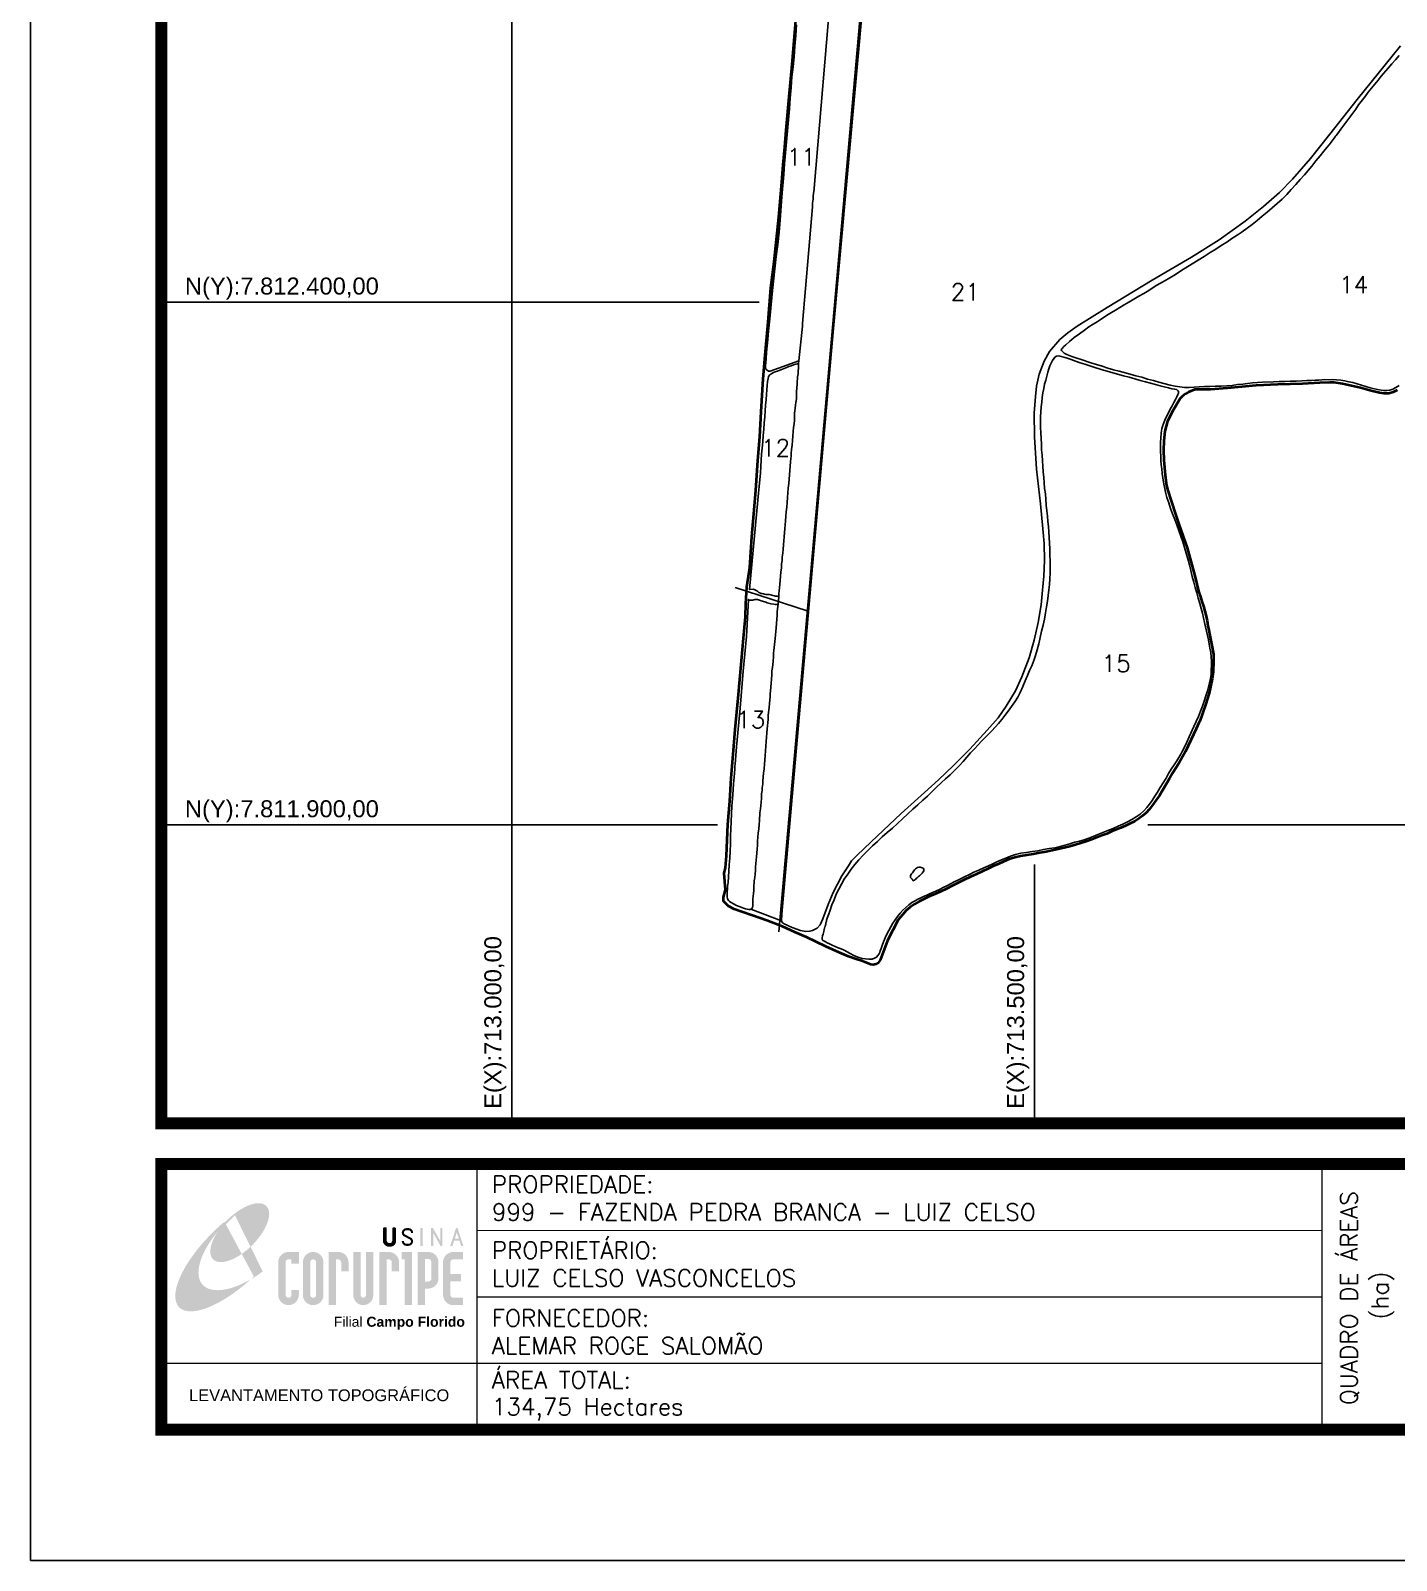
# Model space of a CAD drawing. Header units: millimetres. Extents: x 712540 to 715165, y 7811197 to 7814909.
# Drawn here: x 712540 to 713846, y 7811197 to 7812660 of the extents above; entities that cross this region are included whole.
import ezdxf
from ezdxf.enums import TextEntityAlignment as Align

# ---------------------------------------------------------------- set-up
doc = ezdxf.new("R2010")
doc.units = ezdxf.units.MM
doc.linetypes.add('LIN0', pattern=[0])
for name, color, linetype in [('0114000999', 1, 'Continuous'), ('0114000999011', 5, 'Continuous'), ('0114000999012', 5, 'Continuous'), ('0114000999013', 5, 'Continuous'), ('0114000999014', 5, 'Continuous'), ('0114000999015', 5, 'Continuous'), ('0114000999021', 5, 'Continuous'), ('MALHA', 8, 'Continuous'), ('MARGEM', 5, 'Continuous'), ('MATO', 3, 'Continuous'), ('REDE_DE_LUZ', 6, 'Continuous'), ('TEXTO', 7, 'Continuous')]:
    doc.layers.add(name, color=color, linetype=linetype)
doc.styles.add('ARIAL', font='arial.ttf')
doc.styles.add('Simplex', font='simplex.shx')
doc.styles.get("Standard").update_dxf_attribs({"font": 'arial.ttf'})

# ---------------------------------------------------------------- blocks, each defined once
blk = doc.blocks.new('A$C78F83FB3')
at = {"layer": 'MARGEM'}
h = blk.add_hatch(color=20, dxfattribs=at)
edge = h.paths.add_edge_path()
edge.add_ellipse((19.49, 23.77), major_axis=(-6.68, -6.67), ratio=0.469426, start_angle=292.7328, end_angle=601.2579)
edge.add_ellipse((22.83, 22.05), major_axis=(12.64, 11.29), ratio=0.457614, start_angle=79.9069, end_angle=107.9139)
edge = h.paths.add_edge_path()
edge.add_ellipse((18.28, 18.7), major_axis=(13.95, 13.59), ratio=0.386848, start_angle=63.9612, end_angle=264.5993)
edge.add_ellipse((22.83, 22.05), major_axis=(12.64, 11.29), ratio=0.457614, start_angle=107.9139, end_angle=245.1182, ccw=False)
edge.add_ellipse((19.49, 23.77), major_axis=(-6.68, -6.67), ratio=0.469426, start_angle=241.2579, end_angle=292.7328, ccw=False)
for color, points in [(20, [(15.46, 26.12), (14.17, 24.81), (14.06, 24.24), (14.39, 23.97), (14.67, 24.54), (19.47, 29.32), (18.48, 28.66), (17.31, 27.78)]), (7, [(58.42, 24.9), (57.9, 24.9), (57.9, 21.73, -0.414214), (57.15, 20.98), (56.84, 20.98, -0.414214), (56.09, 21.73), (56.09, 24.9), (55.57, 24.9), (55.57, 21.73, 0.414214), (56.84, 20.46), (57.15, 20.46, 0.414214), (58.42, 21.73)]), (7, [(61.7, 24.9), (61.23, 24.9, 0.396318), (60.04, 23.78), (60.04, 23.72, 0.151912), (60.39, 22.97), (60.46, 22.92), (62.18, 22), (62.85, 21.83, 0.12407), (62.51, 22.42), (60.75, 23.36, -0.13192), (60.56, 23.77, -0.385578), (61.23, 24.37), (61.7, 24.37, -0.414214), (62.37, 23.7), (62.89, 23.7, 0.414214)]), (7, [(62.37, 23.7), (62.89, 23.7, 0.414214), (61.7, 24.9), (61.23, 24.9, 0.396318), (60.04, 23.78), (60.04, 23.72, 0.151912), (60.39, 22.97), (60.46, 22.92), (62.18, 22), (62.18, 22, -0.131921), (62.37, 21.59, -0.385578), (61.7, 20.98), (61.23, 20.98, -0.414214), (60.56, 21.65), (60.04, 21.65, 0.414214), (61.23, 20.46), (61.7, 20.46, 0.402546), (62.89, 21.61, 0.165292), (62.51, 22.42), (60.75, 23.36, -0.13192), (60.56, 23.77, -0.385578), (61.23, 24.37), (61.7, 24.37, -0.414214)]), (7, [(30.97, 12.46), (29.13, 12.46), (29.13, 8.21, 1), (34.29, 8.21), (34.29, 9.41), (32.45, 9.41), (32.45, 8.21, -1), (30.97, 8.21)])]:
    blk.add_hatch(color=color, dxfattribs=at).paths.add_polyline_path(points)
h = blk.add_hatch(color=7, dxfattribs=at)
h.paths.add_polyline_path([(65.24, 24.9), (64.72, 24.9), (64.72, 20.46), (65.24, 20.46)])
h.paths.add_polyline_path([(67.38, 20.46), (67.9, 20.46), (67.9, 23.74), (69.74, 20.46), (70.23, 20.46), (70.23, 24.9), (69.71, 24.9), (69.71, 21.58), (67.85, 24.9), (67.38, 24.9)])
h.paths.add_polyline_path([(72.17, 20.46), (72.72, 20.46), (73.14, 21.73), (74.49, 21.73), (74.9, 20.46), (75.45, 20.46), (74, 24.9), (73.62, 24.9)])
h.paths.add_polyline_path([(73.81, 23.8), (74.32, 22.25), (73.31, 22.25)], flags=16)
h = blk.add_hatch(color=7, dxfattribs=at)
h.paths.add_polyline_path([(31.71, 18.93, 0.414214), (29.13, 16.35), (29.13, 12.46), (30.97, 12.46), (30.97, 16.35, -0.414214), (31.71, 17.09), (32.45, 17.09), (32.45, 16.02), (34.29, 16.02), (34.29, 18.93)])
h.paths.add_polyline_path([(44.15, 17.09, -0.414214), (44.89, 16.35), (44.89, 14.1), (46.72, 14.1), (46.72, 16.17, 0.433937), (44.15, 18.93), (41.77, 18.93), (41.77, 12.46), (43.61, 12.46), (43.61, 17.09)])
h.paths.add_polyline_path([(43.61, 12.46), (41.77, 12.46), (41.77, 5.62), (43.61, 5.62)])
h.paths.add_polyline_path([(47.92, 12.46), (49.75, 12.46), (49.75, 18.93), (47.92, 18.93)])
h.paths.add_polyline_path([(52.91, 18.93), (51.08, 18.93), (51.08, 12.46), (52.91, 12.46)])
h.paths.add_polyline_path([(51.08, 8.12, -1), (49.75, 8.12), (49.75, 12.46), (47.92, 12.46), (47.92, 8.12, 1), (52.91, 8.12), (52.91, 12.46), (51.08, 12.46)])
h.paths.add_polyline_path([(54.41, 12.46), (56.25, 12.46), (56.25, 17.09), (56.79, 17.09, -0.414214), (57.53, 16.35), (57.53, 14.1), (59.36, 14.1), (59.36, 16.17, 0.433937), (56.79, 18.93), (54.41, 18.93)])
h.paths.add_polyline_path([(56.25, 12.46), (54.41, 12.46), (54.41, 5.62), (56.25, 5.62)])
h.paths.add_polyline_path([(60.73, 12.46), (62.58, 12.46), (62.58, 18.93), (60.02, 18.93), (60.02, 17.08), (60.73, 17.08)])
h.paths.add_polyline_path([(62.58, 12.46), (60.73, 12.46), (60.73, 5.62), (62.58, 5.62)])
h.paths.add_polyline_path([(64.06, 12.46), (65.82, 12.46), (65.82, 17.17), (66.66, 17.17, -0.450417), (67.48, 16.25), (67.48, 12.46), (69.24, 12.46, 0.002307), (69.24, 12.48, 0.005282), (69.23, 12.54, -0.000938), (69.23, 12.53), (69.23, 16.17, 0.433937), (66.66, 18.93), (64.06, 18.93)])
h.paths.add_polyline_path([(64.06, 5.62), (65.82, 5.62), (65.82, 9.77), (66.66, 9.77, 0.426056), (69.24, 12.46), (67.48, 12.46), (67.48, 12.45, -0.450417), (66.66, 11.53), (65.82, 11.53), (65.82, 12.46), (64.06, 12.46)])
h.paths.add_polyline_path([(70.37, 12.46), (74.87, 12.46), (74.87, 13.44), (72.21, 13.44), (72.21, 16.35, -0.414214), (72.95, 17.09), (75.38, 17.09), (75.38, 18.93), (72.95, 18.93, 0.414214), (70.37, 16.35)])
h.paths.add_polyline_path([(72.21, 11.62), (74.87, 11.62), (74.87, 12.46), (70.37, 12.46), (70.37, 8.21, 0.414214), (72.95, 5.62), (75.38, 5.62), (75.38, 7.47), (72.95, 7.47, -0.414214), (72.21, 8.21)])
h = blk.add_hatch(color=7, dxfattribs=at)
h.paths.add_polyline_path([(35.29, 16.35), (35.29, 8.21, 1), (40.46, 8.21, 0.016978), (40.45, 8.38), (40.45, 16.17, 0.433937), (37.88, 18.93), (37.87, 18.93, 0.41391)])
h.paths.add_polyline_path([(38.62, 16.35), (38.62, 8.21, -1), (37.13, 8.21), (37.13, 16.35, -1)], flags=16)
at = {"layer": 'MARGEM', "color": 7}
blk.add_lwpolyline([(58.42, 24.9), (57.9, 24.9), (57.9, 21.73, -0.414214), (57.15, 20.98), (56.84, 20.98, -0.414214), (56.09, 21.73), (56.09, 24.9), (55.57, 24.9), (55.57, 21.73, 0.414214), (56.84, 20.46), (57.15, 20.46, 0.414214), (58.42, 21.73), (58.42, 24.9)], format="xyb", close=True, dxfattribs=at)
at = {"layer": 'MARGEM', "color": 252, "insert": (43.05, 2.72), "char_height": 2.5, "attachment_point": 1, "style": 'ARIAL'}
blk.add_mtext_dynamic_manual_height_columns('Filial {\\fArial|b1|i0|c0|p34;Campo Florido}', width=33.0271, gutter_width=2.46, heights=[2.95], dxfattribs=at)

msp = doc.modelspace()

# ---------------------------------------------------------------- linework, layer by layer
at = {"layer": '0114000999', "linetype": 'Continuous', "lineweight": 40}
msp.add_lwpolyline([(713847, 7812315.8), (713843.1, 7812314), (713838.9, 7812312.8), (713834.4, 7812312.6), (713829.9, 7812313.2), (713820.8, 7812315.5), (713811.9, 7812318.2), (713794.6, 7812322.1), (713786.6, 7812323.3), (713782.5, 7812323.2), (713772.9, 7812322.9), (713756.2, 7812322), (713732.6, 7812321.2), (713712, 7812320.5), (713684.5, 7812317.7), (713668.3, 7812316.6), (713653.3, 7812316.5), (713647.2, 7812314), (713644.4, 7812312.3), (713641.6, 7812310.3), (713639.3, 7812307.8), (713632.2, 7812296.1), (713627.3, 7812286.4), (713624.6, 7812276.8), (713623.6, 7812267.3), (713623.3, 7812258.4), (713623.7, 7812249), (713625, 7812234.5), (713626.2, 7812224.7), (713627.4, 7812219.9), (713630.6, 7812210.1), (713635.1, 7812196.3), (713637.9, 7812187.6), (713646, 7812165.2), (713652.5, 7812141.7), (713654.8, 7812132), (713656, 7812127.4), (713657.3, 7812122.8), (713658.7, 7812118.3), (713660.1, 7812113.8), (713661.6, 7812109.2), (713662.9, 7812104.6), (713664.1, 7812099.8), (713665, 7812095.2), (713665.8, 7812090.6), (713666.6, 7812086.2), (713667.6, 7812081.1), (713668.6, 7812076.4), (713669.5, 7812071.8), (713671.1, 7812063.5), (713671.3, 7812056.9), (713670.8, 7812046.6), (713669.9, 7812039.7), (713666.9, 7812026), (713663.5, 7812015), (713658.2, 7811999.3), (713657.1, 7811997.7), (713654.7, 7811992.1), (713652, 7811986.6), (713649.6, 7811981.2), (713647, 7811975.7), (713644.4, 7811970.3), (713641.6, 7811965.2), (713638.6, 7811960), (713635.4, 7811954.9), (713632.1, 7811949.7), (713629, 7811944.4), (713625.9, 7811939.1), (713622.8, 7811933.7), (713619.5, 7811928.3), (713616.1, 7811923.3), (713612.8, 7811918.8), (713609.7, 7811914.8), (713606.7, 7811911.5), (713603.3, 7811908.6), (713599.6, 7811905.9), (713595.7, 7811903.4), (713591.5, 7811901.3), (713587.1, 7811899.2), (713582.5, 7811897.3), (713577.9, 7811895.4), (713573.5, 7811893.6), (713569.1, 7811891.6), (713564.5, 7811889.9), (713559.7, 7811888), (713554.7, 7811886), (713549.5, 7811884.1), (713544.4, 7811882.5), (713539.2, 7811880.9), (713533.9, 7811879.4), (713528.4, 7811878), (713522.7, 7811876.8), (713517, 7811875.6), (713511.1, 7811874.4), (713505.1, 7811873.2), (713498.8, 7811872.1), (713492.5, 7811871.1), (713486.7, 7811870.1), (713481.2, 7811869), (713475.9, 7811867.4), (713470.8, 7811865.2), (713465.8, 7811862.9), (713460.6, 7811860.5), (713455.3, 7811858), (713450, 7811855.4), (713444.4, 7811852.9), (713438.7, 7811850.3), (713432.8, 7811847.5), (713427, 7811844.8), (713421.3, 7811841.9), (713415.9, 7811839), (713410.5, 7811836.5), (713405.2, 7811834.1), (713399.8, 7811831.8), (713394.7, 7811829.3), (713389.7, 7811826.9), (713385.2, 7811824.2), (713381.2, 7811821.4), (713377.4, 7811818.1), (713373.6, 7811814), (713369.5, 7811809.2), (713359.3, 7811789.6), (713352.3, 7811770.6), (713350.5, 7811768.1), (713348.3, 7811766.9), (713345.8, 7811766.3), (713343.4, 7811766.5), (713334.6, 7811769.9), (713330.3, 7811771.2), (713322, 7811774.2), (713313.1, 7811778.1), (713300.5, 7811783.9), (713281.8, 7811792.7), (713270.6, 7811797.4), (713259.1, 7811802.9), (713243.9, 7811808.7), (713230.3, 7811813.3), (713219.2, 7811817.1), (713212.7, 7811819.5), (713207.3, 7811822.3), (713202.6, 7811827.1), (713202.6, 7811830.9), (713204.6, 7811838), (713203.3, 7811853.9), (713204.3, 7811858.9), (713205.3, 7811870.5), (713206.7, 7811900.3), (713208.5, 7811922.7), (713209.8, 7811944.9), (713210.5, 7811952.4), (713211.7, 7811967.5), (713213.1, 7811983.5), (713213.7, 7811991.3), (713216.4, 7812021.4), (713219.7, 7812057.1), (713221.6, 7812078.6), (713223.6, 7812099.2), (713224, 7812111.5), (713225, 7812127.7), (713227.6, 7812146.3), (713229.6, 7812175.5), (713231.6, 7812197.7), (713233.4, 7812219.8), (713235.5, 7812248.7), (713237.2, 7812271.2), (713238.7, 7812295.1), (713240.5, 7812326.6), (713242.4, 7812349.5), (713245.1, 7812380.8), (713247.9, 7812413.7), (713251.1, 7812438.8), (713255.6, 7812481.5), (713258.3, 7812514.9), (713259.7, 7812531.4), (713261.3, 7812548.3), (713262.5, 7812564.6), (713265.4, 7812596.4), (713268.2, 7812627.4), (713270, 7812650.5), (713271.9, 7812673.4)], dxfattribs=at)
at = {"layer": '0114000999011'}
msp.add_lwpolyline([(713306.1, 7812709), (713289.1, 7812509), (713289.1, 7812507.8), (713288.7, 7812504.4), (713288.3, 7812501.5), (713288.2, 7812498.6), (713287.8, 7812494.8), (713287.7, 7812493.3), (713287.7, 7812491.1), (713278.1, 7812379.8), (713278, 7812377), (713274.6, 7812343.9), (713247.3, 7812334.1), (713245.5, 7812334.2), (713244.2, 7812334.9), (713243.4, 7812335.8), (713242.7, 7812337), (713242.7, 7812338.5), (713242.8, 7812339.9), (713242.9, 7812342), (713243.2, 7812345.8), (713243.8, 7812352.3), (713244.6, 7812361.2), (713245.6, 7812372.2), (713246.7, 7812384.1), (713249, 7812408.1), (713250.3, 7812420.2), (713251.6, 7812432.1), (713253, 7812443.7), (713254.5, 7812455.2), (713255.8, 7812466.9), (713256.7, 7812478.5), (713258.4, 7812500.8), (713259.2, 7812511.6), (713260.1, 7812522.1), (713260.9, 7812532.5), (713261.8, 7812543), (713262.8, 7812553.4), (713263.8, 7812564), (713264.7, 7812574.5), (713265.6, 7812585), (713266.4, 7812595.2), (713267.2, 7812605.5), (713268, 7812615.5), (713269.1, 7812625.1), (713270, 7812634.9), (713270.8, 7812645), (713271.6, 7812655.1), (713272.5, 7812665.4)], dxfattribs=at)
at = {"layer": '0114000999012'}
msp.add_lwpolyline([(713235.5, 7812210.6), (713227.3, 7812125.1), (713231, 7812125.7), (713232, 7812125.2), (713233.2, 7812124.7), (713234.4, 7812124.1), (713235.4, 7812123.2), (713236.4, 7812122.5), (713237.4, 7812121.9), (713238.3, 7812121.5), (713239.4, 7812121.3), (713240.7, 7812121.1), (713241.7, 7812120.8), (713242.9, 7812120.6), (713244.3, 7812120.5), (713245.3, 7812120.4), (713246.5, 7812120.3), (713247.7, 7812120.2), (713248.9, 7812119.8), (713250, 7812119.4), (713251.2, 7812119.1), (713252.2, 7812118.8), (713253.2, 7812118.7), (713253.7, 7812118.7), (713255.3, 7812118.2), (713255.4, 7812119.1), (713255.6, 7812121.5), (713255.9, 7812123.9), (713256.2, 7812126.9), (713256.4, 7812130.2), (713256.8, 7812133.9), (713257.2, 7812137.9), (713257.5, 7812141.9), (713257.9, 7812146), (713258.1, 7812149.8), (713258.5, 7812153), (713258.8, 7812156.3), (713259.2, 7812159.9), (713259.5, 7812163.9), (713259.9, 7812167.9), (713260.1, 7812171.9), (713260.4, 7812175.6), (713260.8, 7812179.6), (713261.2, 7812183.4), (713261.6, 7812187.1), (713261.8, 7812191), (713262.2, 7812195), (713262.5, 7812199.4), (713263, 7812203.9), (713263.4, 7812208.6), (713263.7, 7812213.3), (713264.2, 7812217.8), (713264.5, 7812222.3), (713265, 7812226.7), (713265.4, 7812230.9), (713265.8, 7812235), (713266, 7812239.1), (713266.4, 7812243.2), (713266.6, 7812247.3), (713267, 7812250.5), (713267.2, 7812252.6), (713267.4, 7812255.4), (713267.7, 7812259), (713268.2, 7812263.2), (713268.6, 7812267.6), (713268.9, 7812272), (713269.2, 7812276.3), (713269.6, 7812280.2), (713270, 7812283.7), (713270.3, 7812287.3), (713270.3, 7812290.8), (713270.5, 7812293.8), (713270.7, 7812296.2), (713271.1, 7812298.7), (713271.4, 7812301.4), (713271.8, 7812304.2), (713272.2, 7812307.5), (713272.4, 7812310.8), (713272.5, 7812314.5), (713272.8, 7812318.2), (713272.9, 7812321.5), (713273.1, 7812324.4), (713273.2, 7812326.4), (713273.4, 7812328.7), (713273.8, 7812331.6), (713274.1, 7812334.3), (713274.2, 7812336.7), (713274.2, 7812338.4), (713274.2, 7812339.7), (713274.3, 7812340.9), (713274.4, 7812341.5), (713274, 7812341.4), (713273.2, 7812341.2), (713271.6, 7812340.7), (713269.6, 7812340.1), (713267.4, 7812339.3), (713265, 7812338.4), (713262, 7812337.2), (713259, 7812336), (713256.4, 7812335), (713254.1, 7812334), (713252.1, 7812333.4), (713250.4, 7812332.7), (713248.6, 7812331.7), (713247, 7812330.5), (713246.9, 7812330.5), (713245.7, 7812329), (713245.1, 7812326.9), (713244.6, 7812324.1), (713244.3, 7812320.5), (713244, 7812316.1), (713243.6, 7812311.6), (713243.2, 7812306.9), (713242.8, 7812301.7), (713242.4, 7812296.2), (713242, 7812290.5), (713241.5, 7812284.7), (713241.1, 7812278.7), (713240.6, 7812272.6), (713240.1, 7812266.5), (713239.5, 7812260.5), (713238.9, 7812254.7), (713238.6, 7812248.8), (713238.2, 7812242.8), (713237.8, 7812236.6), (713237.4, 7812230.3), (713236.7, 7812223.8), (713236, 7812217.4)], close=True, dxfattribs=at)
at = {"layer": '0114000999013'}
msp.add_lwpolyline([(713223.7, 7811819.9), (713226.8, 7811819.3), (713228, 7811819.3), (713228.8, 7811819.5), (713229.7, 7811820.2), (713230.4, 7811821.2), (713230.6, 7811822.6), (713230.6, 7811824.3), (713230.6, 7811826.7), (713230.7, 7811829.4), (713231.1, 7811834.6), (713231.4, 7811837.4), (713231.6, 7811840.3), (713232, 7811846.5), (713232.4, 7811849.7), (713232.8, 7811853), (713233, 7811856.4), (713233.2, 7811859.9), (713233.4, 7811863.2), (713233.7, 7811866.3), (713234, 7811869.6), (713234.7, 7811876.8), (713235, 7811880.6), (713235.2, 7811884.5), (713235.5, 7811888.2), (713235.7, 7811892.2), (713236.2, 7811896.3), (713236.7, 7811900.4), (713236.9, 7811904.2), (713237.3, 7811911.6), (713237.8, 7811915.3), (713238.2, 7811918.6), (713238.4, 7811921.8), (713238.8, 7811925.5), (713239, 7811929.7), (713239.4, 7811933.1), (713239.5, 7811935.4), (713240, 7811939.3), (713240.3, 7811942.3), (713240.9, 7811949.5), (713241.3, 7811953.8), (713241.7, 7811958.1), (713242, 7811962.4), (713242.4, 7811966.6), (713242.8, 7811971), (713243.1, 7811975.4), (713243.3, 7811979.7), (713243.8, 7811983.9), (713244.1, 7811987.8), (713244.4, 7811992.1), (713245.3, 7812000.8), (713245.3, 7812005.1), (713246.2, 7812012.5), (713246.5, 7812016.1), (713246.8, 7812019.7), (713247.1, 7812022.7), (713247.2, 7812025.4), (713247.4, 7812028.4), (713248.1, 7812035.5), (713248.4, 7812039.4), (713248.6, 7812043.5), (713248.8, 7812047.3), (713249.5, 7812050.6), (713249.8, 7812053.6), (713250, 7812056.3), (713250.3, 7812061.5), (713250.5, 7812064.3), (713250.8, 7812067), (713251.4, 7812072.6), (713251.6, 7812075.4), (713251.9, 7812078.5), (713252.3, 7812081.9), (713252.7, 7812085.2), (713252.8, 7812088.7), (713253.1, 7812092.7), (713253.5, 7812096.7), (713253.9, 7812100.4), (713253.9, 7812103.9), (713254.2, 7812106.8), (713254.4, 7812109.1), (713254.8, 7812111.2), (713253.3, 7812110.9), (713252, 7812110.9), (713250.7, 7812111.1), (713248, 7812111.4), (713245.6, 7812112.1), (713244.2, 7812112.5), (713243, 7812113.1), (713242, 7812113.5), (713240.9, 7812113.9), (713239.7, 7812114.1), (713238.4, 7812114.5), (713237.1, 7812115), (713234.9, 7812115.7), (713233.8, 7812115.7), (713232.7, 7812115.7), (713231.7, 7812115.4), (713230.5, 7812115.1), (713229.3, 7812115), (713228.1, 7812114.9), (713227.4, 7812114.9), (713226.6, 7812115.2), (713226.4, 7812115.7), (713224.5, 7812080.2), (713221.4, 7812047), (713218.4, 7812011.8), (713215, 7811974.8), (713213.6, 7811958.3), (713213.5, 7811956.1), (713213.3, 7811953.4), (713212.6, 7811945.7), (713212, 7811939.2), (713211.3, 7811928.7), (713211, 7811925.2), (713210.5, 7811918), (713210.1, 7811910.6), (713209.8, 7811903.1), (713209.4, 7811896.2), (713209.2, 7811889.2), (713209.1, 7811882), (713208.8, 7811874.9), (713208.5, 7811868.2), (713208, 7811861.8), (713207.5, 7811855.8), (713206.9, 7811845.1), (713206.5, 7811841.3), (713205.9, 7811833.9), (713206, 7811831.2), (713206.4, 7811829.2), (713207.2, 7811827.7), (713208.4, 7811826.7), (713209.8, 7811825.7), (713212, 7811824.5), (713215.1, 7811823.1), (713218.6, 7811821.6), (713221.7, 7811820.4)], close=True, dxfattribs=at)
at = {"layer": '0114000999014'}
msp.add_lwpolyline([(713848.7, 7812320.3), (713845.7, 7812318.3), (713842.7, 7812316.7), (713839.8, 7812315.9), (713836.9, 7812315.5), (713833.7, 7812315.7), (713829.8, 7812316.1), (713825.3, 7812317.1), (713821, 7812318.2), (713816.8, 7812319.4), (713812.6, 7812320.8), (713808.5, 7812322), (713804.5, 7812323.1), (713800.7, 7812324), (713796.9, 7812324.8), (713792.9, 7812325.6), (713788.7, 7812325.9), (713784.7, 7812326), (713781, 7812325.9), (713777.8, 7812326), (713774.9, 7812325.8), (713771.9, 7812325.6), (713768.6, 7812325.4), (713764.9, 7812325.3), (713760.6, 7812325), (713755.6, 7812324.8), (713750.2, 7812324.6), (713744.8, 7812324.5), (713739.4, 7812324.3), (713733.9, 7812324.2), (713728.5, 7812324), (713718.1, 7812323.6), (713713.3, 7812323.2), (713708.5, 7812322.9), (713703.7, 7812322.3), (713699.1, 7812321.7), (713694.3, 7812321.2), (713689.2, 7812320.5), (713684, 7812320.2), (713678.6, 7812319.8), (713673.1, 7812319.6), (713667.7, 7812319.4), (713662.5, 7812319.3), (713657.4, 7812319.1), (713647.9, 7812318.6), (713643.4, 7812318.6), (713639, 7812319.1), (713634.4, 7812319.8), (713629.6, 7812320.8), (713619, 7812323.6), (713613.7, 7812325), (713608.2, 7812326.5), (713602.6, 7812328.2), (713597, 7812329.7), (713591.6, 7812331.2), (713581, 7812334), (713575.6, 7812335.5), (713570.2, 7812337), (713564.6, 7812338.7), (713559.3, 7812340.4), (713554, 7812342.1), (713544.6, 7812345.2), (713540.4, 7812346.5), (713536.5, 7812347.9), (713533, 7812349.2), (713530.4, 7812350.3), (713528.5, 7812351.3), (713527, 7812352.5), (713525.9, 7812353.8), (713525.5, 7812354.5), (713526.2, 7812355.4), (713526.9, 7812356.2), (713527.8, 7812357.2), (713529.9, 7812359.3), (713533.6, 7812362.6), (713538, 7812366.2), (713542.9, 7812369.9), (713547.7, 7812373.4), (713552.1, 7812376.4), (713556.1, 7812378.9), (713559.9, 7812381.3), (713562.7, 7812383.3), (713564.9, 7812384.8), (713570.5, 7812388.3), (713573.7, 7812390.2), (713577.4, 7812392.3), (713581.5, 7812394.9), (713585.7, 7812397.4), (713590.3, 7812400), (713594.9, 7812402.9), (713599.7, 7812405.7), (713604.6, 7812408.5), (713609.3, 7812411.3), (713613.4, 7812414), (713616.9, 7812416.2), (713619.9, 7812418), (713623.9, 7812420.2), (713629.3, 7812423.5), (713634.8, 7812426.6), (713640.1, 7812429.9), (713650.9, 7812436.7), (713662.2, 7812443.9), (713667.9, 7812447.5), (713673.3, 7812450.9), (713678.6, 7812454.2), (713683.8, 7812457.6), (713688.8, 7812461), (713693.8, 7812464.2), (713698.7, 7812467.5), (713703.5, 7812470.9), (713708.2, 7812474.5), (713713, 7812478.3), (713717.8, 7812482.4), (713722.5, 7812486.2), (713727.3, 7812490.2), (713732.2, 7812494.3), (713736.9, 7812498.6), (713741.3, 7812503.2), (713745.6, 7812507.9), (713750, 7812512.6), (713754.2, 7812517.3), (713758.2, 7812521.9), (713761.8, 7812526.1), (713765.1, 7812530.3), (713769, 7812535.1), (713773.1, 7812540.1), (713776.7, 7812544.4), (713779.5, 7812547.9), (713781.7, 7812550.7), (713787.4, 7812558.1), (713788, 7812558.9), (713788.5, 7812559.5), (713790.7, 7812562.5), (713793, 7812565.5), (713801.5, 7812576.9), (713804.3, 7812580.9), (713807.2, 7812584.8), (713810, 7812588.8), (713816.1, 7812596.8), (713819.1, 7812600.8), (713822.4, 7812604.7), (713828.6, 7812612.4), (713831.7, 7812616.2), (713838.2, 7812624), (713841.6, 7812628), (713845.2, 7812632), (713848.7, 7812636)], dxfattribs=at)
at = {"layer": '0114000999015'}
msp.add_lwpolyline([(713648, 7811984.2), (713652.4, 7811994.2), (713654.6, 7811999.1), (713656.7, 7812003.9), (713658.7, 7812008.7), (713660.7, 7812013.6), (713662.3, 7812018.5), (713663.9, 7812023.5), (713665.3, 7812028.2), (713666.5, 7812032.2), (713667.4, 7812036), (713668.2, 7812040), (713668.8, 7812044.3), (713669.1, 7812048.5), (713669.3, 7812052.7), (713669.3, 7812056.8), (713668.9, 7812060.9), (713668.5, 7812065), (713667.8, 7812069), (713667, 7812073), (713666.3, 7812077.2), (713665.4, 7812081.3), (713664.5, 7812085.5), (713663.6, 7812089.6), (713662.6, 7812093.8), (713661.6, 7812098.1), (713660.6, 7812102.6), (713659.4, 7812107.1), (713658.1, 7812111.8), (713656.6, 7812116.8), (713655.1, 7812121.9), (713653.7, 7812127.1), (713652.3, 7812132.4), (713650.9, 7812137.8), (713649.5, 7812143.3), (713648.1, 7812148.9), (713646.7, 7812154.6), (713645.2, 7812160.1), (713643.5, 7812165.4), (713641.7, 7812170.9), (713639.8, 7812176.3), (713637.9, 7812181.7), (713636.1, 7812187), (713634.1, 7812192.3), (713632.1, 7812197.5), (713630.2, 7812202.7), (713628.4, 7812208), (713626.7, 7812213.2), (713625.2, 7812218.3), (713624.2, 7812223.2), (713623.3, 7812227.9), (713622.6, 7812232.2), (713622.1, 7812236.3), (713621.7, 7812240.5), (713621.2, 7812244.6), (713620.9, 7812248.6), (713620.7, 7812252.8), (713620.4, 7812257.2), (713620.4, 7812261.5), (713620.6, 7812265.9), (713620.8, 7812270.4), (713621.2, 7812274.8), (713621.9, 7812279.1), (713623, 7812283.2), (713624.5, 7812287.1), (713626.2, 7812290.8), (713628, 7812294.3), (713629.8, 7812297.7), (713631.5, 7812300.9), (713633.2, 7812304.1), (713634.7, 7812306.9), (713636, 7812309.5), (713637.2, 7812311.7), (713637.7, 7812313), (713637.8, 7812313.9), (713637.6, 7812314.8), (713636.8, 7812315.7), (713635.9, 7812316.4), (713634, 7812316.9), (713631.4, 7812317.3), (713628, 7812318), (713623.9, 7812319.1), (713620.1, 7812320.2), (713615.7, 7812321.3), (713611, 7812322.6), (713606, 7812323.9), (713600.9, 7812325.3), (713595.8, 7812326.8), (713590.5, 7812328.2), (713585, 7812329.7), (713579.5, 7812331.2), (713573.9, 7812332.8), (713568.3, 7812334.4), (713562.9, 7812336), (713557.8, 7812337.6), (713552.9, 7812339.1), (713548.2, 7812340.7), (713543.7, 7812342.2), (713539.2, 7812343.7), (713534.9, 7812345.1), (713531.1, 7812346.4), (713528, 7812347.4), (713525.5, 7812348.2), (713523.1, 7812348.8), (713521.1, 7812348.5), (713519.5, 7812347.6), (713518.7, 7812346.6), (713517.2, 7812344.3), (713515.8, 7812341.7), (713514.7, 7812339.1), (713513.8, 7812336.2), (713512.8, 7812333), (713511.8, 7812329.3), (713510.8, 7812325.5), (713509.7, 7812321.5), (713508.8, 7812317.5), (713508, 7812313.3), (713507.4, 7812308.8), (713506.9, 7812304.3), (713506.3, 7812299.9), (713506, 7812295.3), (713505.7, 7812290.4), (713505.6, 7812285.3), (713505.7, 7812280.1), (713506.1, 7812275), (713506.5, 7812269.7), (713506.6, 7812264.4), (713506.8, 7812258.9), (713507.3, 7812253.6), (713507.7, 7812248.4), (713508.1, 7812243.1), (713508.4, 7812237.8), (713508.8, 7812232.5), (713509.2, 7812227.2), (713509.7, 7812221.9), (713510.4, 7812216.6), (713510.9, 7812211.2), (713511.3, 7812205.8), (713511.8, 7812200.4), (713512.4, 7812195.3), (713512.8, 7812190.4), (713513.3, 7812185.4), (713513.7, 7812180.3), (713514.1, 7812175), (713514.4, 7812169.7), (713514.7, 7812164.1), (713514.8, 7812158.3), (713514.9, 7812152.7), (713515, 7812146.9), (713514.9, 7812141.2), (713514.6, 7812135.5), (713514.2, 7812130.1), (713513.7, 7812124.9), (713513.2, 7812119.6), (713512.5, 7812114.2), (713511.5, 7812108.6), (713510.6, 7812102.9), (713509.6, 7812097), (713508.2, 7812091.2), (713506.8, 7812085.3), (713505.4, 7812079.3), (713504, 7812073.2), (713502.4, 7812067.4), (713500.9, 7812062.2), (713499.2, 7812057.3), (713497.4, 7812052.3), (713495.3, 7812047.6), (713493.2, 7812042.9), (713491.2, 7812037.8), (713488.9, 7812032.6), (713486.6, 7812027.4), (713484, 7812022.4), (713481.1, 7812017.8), (713477.9, 7812013.2), (713474.7, 7812008.9), (713471.7, 7812004.8), (713468.7, 7812000.8), (713465.6, 7811997), (713462.3, 7811993.4), (713459.1, 7811990.1), (713456, 7811986.8), (713452.8, 7811983.6), (713449.4, 7811980.2), (713446, 7811976.6), (713442.5, 7811972.8), (713438.8, 7811968.9), (713435.3, 7811964.8), (713431.8, 7811960.6), (713427.9, 7811956.5), (713423.7, 7811952.4), (713419.4, 7811948.1), (713415, 7811944.1), (713410.6, 7811940.3), (713406.4, 7811936.3), (713402.2, 7811932), (713397.8, 7811927.7), (713393.1, 7811923.6), (713388.4, 7811919.4), (713383.5, 7811915), (713378.7, 7811910.5), (713373.8, 7811906), (713369, 7811901.4), (713364.1, 7811897), (713359.1, 7811892.8), (713354.4, 7811888.6), (713349.8, 7811884.2), (713345.1, 7811879.9), (713340.5, 7811875.6), (713336, 7811871.2), (713331.9, 7811866.8), (713328.1, 7811862.2), (713324.5, 7811857.7), (713321.3, 7811853.1), (713318.1, 7811848.3), (713315.3, 7811843.5), (713312.7, 7811838.7), (713310.3, 7811833.7), (713308.3, 7811828.5), (713306.3, 7811823.5), (713304.5, 7811818.5), (713302.9, 7811814), (713301.8, 7811811), (713301.2, 7811809), (713300.9, 7811807.6), (713300.5, 7811806.4), (713300.4, 7811805.6), (713300.3, 7811805.1), (713300.1, 7811804.4), (713300, 7811804), (713300, 7811803.7), (713299.9, 7811803.2), (713299.8, 7811802.9), (713299.6, 7811802.5), (713299.2, 7811801.3), (713298.8, 7811799.9), (713298.5, 7811798.1), (713297.8, 7811795.7), (713297.2, 7811793.8), (713296.9, 7811792.2), (713297, 7811790.6), (713297.1, 7811790.3), (713297.3, 7811789.8), (713297.4, 7811789.7), (713297.6, 7811789.6), (713298.5, 7811789.1), (713299.5, 7811788.6), (713299.9, 7811788.4), (713301.6, 7811787.4), (713303.9, 7811786.2), (713306.4, 7811785), (713309.2, 7811783.8), (713312.1, 7811782.6), (713315, 7811781.4), (713318, 7811780.1), (713320.9, 7811778.7), (713323.8, 7811776.9), (713327.2, 7811775.1), (713331.1, 7811773.6), (713335, 7811772.4), (713338.4, 7811771.8), (713341.6, 7811771.5), (713341.9, 7811771.5), (713342.4, 7811771.6), (713344.6, 7811771.7), (713347.1, 7811772.5), (713349, 7811773.7), (713350.3, 7811775.1), (713351.2, 7811776.4), (713351.6, 7811777.4), (713351.8, 7811777.8), (713351.9, 7811778.1), (713352.4, 7811779.5), (713353.2, 7811781.8), (713354.3, 7811784.8), (713355.7, 7811788.1), (713357.2, 7811791.9), (713358.9, 7811795.7), (713360.7, 7811799.2), (713362.5, 7811802.6), (713364.5, 7811806), (713366.7, 7811809.4), (713369.1, 7811812.6), (713371.6, 7811815.6), (713374.2, 7811818.4), (713377, 7811821.1), (713379.9, 7811823.6), (713382.8, 7811825.8), (713385.7, 7811827.5), (713388.3, 7811828.9), (713390.7, 7811830.1), (713392.6, 7811831), (713393.8, 7811831.5), (713393.8, 7811831.5), (713393.9, 7811831.6), (713394, 7811831.6), (713394.8, 7811832), (713396.9, 7811833), (713399.4, 7811834.2), (713402.3, 7811835.4), (713405.6, 7811836.8), (713409.1, 7811838.3), (713412.5, 7811840.1), (713416, 7811841.9), (713419.6, 7811843.7), (713423, 7811845.5), (713426.5, 7811847.1), (713430, 7811848.8), (713433.7, 7811850.6), (713437.7, 7811852.6), (713442.1, 7811854.7), (713446.9, 7811856.8), (713451.5, 7811858.9), (713455.9, 7811860.9), (713460.1, 7811862.9), (713464.1, 7811864.8), (713468.3, 7811866.5), (713472.6, 7811868.3), (713477.1, 7811870.2), (713481.8, 7811871.8), (713486.9, 7811872.9), (713492.3, 7811873.8), (713497.7, 7811874.6), (713503.1, 7811875.4), (713508.5, 7811876.5), (713514, 7811877.4), (713519.3, 7811878.2), (713524.4, 7811879.4), (713529.3, 7811880.7), (713533.9, 7811882.1), (713538.5, 7811883.4), (713543, 7811884.6), (713547.4, 7811885.9), (713551.8, 7811887.4), (713556.2, 7811889.1), (713560.7, 7811890.9), (713565.3, 7811892.8), (713570.1, 7811894.6), (713575.1, 7811896.7), (713579.9, 7811898.9), (713584.4, 7811900.9), (713588.8, 7811903), (713593.1, 7811905.2), (713597.1, 7811907.7), (713601.2, 7811910.4), (713604.6, 7811913.5), (713607.4, 7811916.6), (713610, 7811919.9), (713612.5, 7811923.5), (713615, 7811927.4), (713617.6, 7811931.5), (713620.3, 7811935.8), (713623.1, 7811940.4), (713625.8, 7811944.9), (713628.3, 7811949.1), (713630.7, 7811953.3), (713633.5, 7811957.4), (713636.2, 7811961.5), (713639.9, 7811967.6), (713641, 7811969.7), (713643.3, 7811974.4), (713645.7, 7811979.2)], close=True, dxfattribs=at)
at = {"layer": '0114000999021'}
msp.add_lwpolyline([(713849.9, 7812645.3), (713808.5, 7812594), (713782.5, 7812560.7), (713763.9, 7812537.6), (713746.9, 7812517.8), (713734.2, 7812504.9), (713718.9, 7812491.7), (713701.4, 7812477.4), (713676.6, 7812459.8), (713650.2, 7812443.2), (713612.4, 7812421), (713569.5, 7812394.9), (713540.7, 7812377.1), (713531.9, 7812370.7), (713524.3, 7812364.3), (713514.3, 7812353), (713509.2, 7812343.6), (713504.5, 7812331.1), (713502, 7812319.6), (713501.1, 7812309.9), (713499.8, 7812293.8), (713500, 7812271.3), (713501.9, 7812240.3), (713505.6, 7812207.2), (713508, 7812183.2), (713509.1, 7812169.1), (713509.5, 7812153.1), (713508.9, 7812137.9), (713507.7, 7812124.5), (713506.3, 7812110.6), (713503.5, 7812093.8), (713499.7, 7812076.8), (713494.9, 7812059.8), (713487.9, 7812041.8), (713481.9, 7812028.3), (713472.9, 7812013.5), (713465.2, 7812002.5), (713454.6, 7811990.6), (713438.1, 7811972.6), (713422.4, 7811956.9), (713408.2, 7811943.3), (713394.7, 7811931.2), (713372.3, 7811911), (713343.8, 7811883.8), (713330, 7811870.7), (713325.1, 7811865.6), (713322.1, 7811860.9), (713315.8, 7811851.3), (713307.3, 7811835.5), (713302.6, 7811823.9), (713297.6, 7811810.3), (713295, 7811804.5), (713292, 7811801.3), (713287.8, 7811799), (713285.2, 7811798.3), (713281.3, 7811798.1), (713276.3, 7811798.9), (713268.3, 7811801.8), (713260.7, 7811805.3), (713258.7, 7811806.8), (713258, 7811808.2), (713258.3, 7811814.8), (713306.4, 7812360.9), (713344, 7812776.6)], dxfattribs=at)
at = {"layer": 'MALHA', "elevation": -676.6}
for points in [[(713000, 7814335.3), (713000, 7812032.5), (713000, 7811614.5)], [(712664.8, 7812400), (713236.7, 7812400)], [(712664.8, 7811900), (713196.7, 7811900)], [(713608.5, 7811900), (715039.8, 7811900)], [(713500, 7811862.2), (713500, 7811614.5)]]:
    msp.add_lwpolyline(points, dxfattribs=at)
at = {"layer": 'MARGEM', "color": 174, "linetype": 'LIN0'}
msp.add_line((712539.8, 7811196.5, -676.6), (712539.8, 7814909, -676.6), dxfattribs=at)
at = {"layer": 'MARGEM', "color": 174, "linetype": 'LIN0', "elevation": -676.6, "flags": 128}
msp.add_lwpolyline([(715164.8, 7811196.5), (715164.8, 7814909), (712539.8, 7814909), (712539.8, 7811196.5)], close=True, dxfattribs=at)
at = {"layer": 'MARGEM', "color": 174, "linetype": 'LIN0', "const_width": 11.4, "elevation": -676.6, "flags": 128}
for points in [[(715039.8, 7811614.5), (715039.8, 7814784), (712664.8, 7814784), (712664.8, 7811614.5)], [(712664.8, 7811575.7), (715039.8, 7811575.7), (715039.8, 7811321.5), (712664.8, 7811321.5)]]:
    msp.add_lwpolyline(points, close=True, dxfattribs=at)
at = {"layer": 'MARGEM', "color": 174, "linetype": 'LIN0', "elevation": -676.6, "flags": 128}
for points, const_width in [([(712966.8, 7811575.7), (712966.8, 7811321.5)], 1.26), ([(712966.8, 7811575.7), (712966.8, 7811323.8)], 1.25), ([(713774.9, 7811575.7), (713774.9, 7811324.7)], 1.26), ([(712966.8, 7811512.1), (713774.9, 7811512.1)], 1.26), ([(712966.8, 7811448.6), (713774.9, 7811448.6)], 1.26), ([(712664.8, 7811385.1), (713774.9, 7811385.1)], 1.26)]:
    msp.add_lwpolyline(points, dxfattribs=dict(at, const_width=const_width))
at = {"layer": 'MATO'}
msp.add_lwpolyline([(713384.8, 7811846.7), (713385, 7811846.9), (713385.6, 7811847.4), (713386.4, 7811848.1), (713387.2, 7811849), (713388.2, 7811849.8), (713389.1, 7811850.6), (713389.9, 7811851.3), (713390.8, 7811852.2), (713391.6, 7811853), (713392.5, 7811854), (713393.4, 7811855.1), (713394, 7811856.2), (713394.1, 7811857.6), (713393.4, 7811858.6), (713392.5, 7811859), (713391.6, 7811859.2), (713390.5, 7811859.5), (713389.2, 7811859.6), (713388.2, 7811859.3), (713387.2, 7811858.7), (713386.1, 7811857.9), (713385.3, 7811857.1), (713384.6, 7811856.2), (713383.9, 7811855.3), (713383.2, 7811854.3), (713382.4, 7811853.3), (713381.8, 7811852.3), (713381.4, 7811851.2), (713381.4, 7811849.8), (713382.2, 7811848.9), (713383, 7811848), (713383.8, 7811847)], close=True, dxfattribs=at)
at = {"layer": 'REDE_DE_LUZ'}
for points in [[(713255.3, 7811797.7), (713342.7, 7812781.7), (713354.7, 7812917.1), (713340.2, 7812990.2), (713312.5, 7813133.9), (713284.2, 7813282.7), (713241.3, 7813510.2)], [(713344, 7812776.6), (713306.4, 7812360.9), (713258.3, 7811814.8), (713258, 7811808.2), (713228.8, 7811819.5), (713229.7, 7811820.2), (713230.4, 7811821.2), (713230.6, 7811822.6), (713230.6, 7811824.3), (713230.6, 7811826.7), (713230.7, 7811829.4), (713231.1, 7811834.6), (713231.4, 7811837.4), (713231.6, 7811840.3), (713232, 7811846.5), (713232.4, 7811849.7), (713232.8, 7811853), (713233, 7811856.4), (713233.2, 7811859.9), (713233.4, 7811863.2), (713233.7, 7811866.3), (713234, 7811869.6), (713234.7, 7811876.8), (713235, 7811880.6), (713235.2, 7811884.5), (713235.5, 7811888.2), (713235.7, 7811892.2), (713236.2, 7811896.3), (713236.7, 7811900.4), (713236.9, 7811904.2), (713237.3, 7811911.6), (713237.8, 7811915.3), (713238.2, 7811918.6), (713238.4, 7811921.8), (713238.8, 7811925.5), (713239, 7811929.7), (713239.4, 7811933.1), (713239.5, 7811935.4), (713240, 7811939.3), (713240.3, 7811942.3), (713240.9, 7811949.5), (713241.3, 7811953.8), (713241.7, 7811958.1), (713242, 7811962.4), (713242.4, 7811966.6), (713242.8, 7811971), (713243.1, 7811975.4), (713243.3, 7811979.7), (713243.8, 7811983.9), (713244.1, 7811987.8), (713244.4, 7811992.1), (713245.3, 7812000.8), (713245.3, 7812005.1), (713246.2, 7812012.5), (713246.5, 7812016.1), (713246.8, 7812019.7), (713247.1, 7812022.7), (713247.2, 7812025.4), (713247.4, 7812028.4), (713248.1, 7812035.5), (713248.4, 7812039.4), (713248.6, 7812043.5), (713248.8, 7812047.3), (713249.5, 7812050.6), (713249.8, 7812053.6), (713250, 7812056.3), (713250.3, 7812061.5), (713250.5, 7812064.3), (713250.8, 7812067), (713251.4, 7812072.6), (713251.6, 7812075.4), (713251.9, 7812078.5), (713252.3, 7812081.9), (713252.7, 7812085.2), (713252.8, 7812088.7), (713253.1, 7812092.7), (713253.5, 7812096.7), (713253.9, 7812100.4), (713253.9, 7812103.9), (713254.2, 7812106.8), (713254.4, 7812109.1), (713254.8, 7812111.2), (713255.3, 7812118.2), (713255.4, 7812119.1), (713255.6, 7812121.5), (713255.9, 7812123.9), (713256.2, 7812126.9), (713256.4, 7812130.2), (713256.8, 7812133.9), (713257.2, 7812137.9), (713257.5, 7812141.9), (713257.9, 7812146), (713258.1, 7812149.8), (713258.5, 7812153), (713258.8, 7812156.3), (713259.2, 7812159.9), (713259.5, 7812163.9), (713259.9, 7812167.9), (713260.1, 7812171.9), (713260.4, 7812175.6), (713260.8, 7812179.6), (713261.2, 7812183.4), (713261.6, 7812187.1), (713261.8, 7812191), (713262.2, 7812195), (713262.5, 7812199.4), (713263, 7812203.9), (713263.4, 7812208.6), (713263.7, 7812213.3), (713264.2, 7812217.8), (713264.5, 7812222.3), (713265, 7812226.7), (713265.4, 7812230.9), (713265.8, 7812235), (713266, 7812239.1), (713266.4, 7812243.2), (713266.6, 7812247.3), (713267, 7812250.5), (713267.2, 7812252.6), (713267.4, 7812255.4), (713267.7, 7812259), (713268.2, 7812263.2), (713268.6, 7812267.6), (713268.9, 7812272), (713269.2, 7812276.3), (713269.6, 7812280.2), (713270, 7812283.7), (713270.3, 7812287.3), (713270.3, 7812290.8), (713270.5, 7812293.8), (713270.7, 7812296.2), (713271.1, 7812298.7), (713271.4, 7812301.4), (713271.8, 7812304.2), (713272.2, 7812307.5), (713272.4, 7812310.8), (713272.5, 7812314.5), (713272.8, 7812318.2), (713272.9, 7812321.5), (713273.1, 7812324.4), (713273.2, 7812326.4), (713273.4, 7812328.7), (713273.8, 7812331.6), (713274.1, 7812334.3), (713274.2, 7812336.7), (713274.2, 7812338.4), (713274.2, 7812339.7), (713274.3, 7812340.9), (713274.4, 7812341.5), (713274.6, 7812343.9), (713278, 7812377), (713278.1, 7812379.8), (713287.7, 7812491.1), (713287.7, 7812493.3), (713287.8, 7812494.8), (713288.2, 7812498.6), (713288.3, 7812501.5), (713288.7, 7812504.4), (713289.1, 7812507.8), (713289.1, 7812509), (713306.1, 7812709)], [(713282.6, 7812104.7), (713213.8, 7812127.3)]]:
    msp.add_lwpolyline(points, dxfattribs=at)

# ---------------------------------------------------------------- block references
at = {"layer": 'MARGEM', "linetype": 'ByBlock', "xscale": 3.82250678711726, "yscale": 3.82250678711726, "zscale": 3.82250678711726}
msp.add_blockref('A$C78F83FB3', (712665.3, 7811419.2, -676.6), dxfattribs=at)

# ---------------------------------------------------------------- texts
at = {"layer": 'MALHA'}
for s, p in [('N(Y):7.812.400,00', (712687.4, 7812402.5, -676.6)), ('N(Y):7.811.900,00', (712687.4, 7811902.5, -676.6))]:
    msp.add_text(s, height=16.25, dxfattribs=at).set_placement(p, align=Align.BOTTOM_LEFT)
for s, p in [('E(X):713.000,00', (712994.9, 7811628.4, -676.6)), ('E(X):713.500,00', (713494.9, 7811628.4, -676.6))]:
    msp.add_text(s, height=16.25, rotation=90, dxfattribs=at).set_placement(p, align=Align.BOTTOM_LEFT)
at = {"layer": 'MARGEM', "color": 7, "linetype": 'Continuous', "lineweight": 9, "style": 'Simplex'}
for s, p in [('PROPRIEDADE:', (712981, 7811564.3, -676.6)), ('PROPRIETÁRIO:', (712981, 7811501.3, -676.6)), ('FORNECEDOR:', (712981, 7811436.5, -676.6)), ('ÁREA TOTAL:', (712981, 7811377.3, -676.6))]:
    msp.add_text(s, height=16.25, dxfattribs=at).set_placement(p, align=Align.TOP_LEFT)
at = {"layer": 'MARGEM', "color": 7, "linetype": 'Continuous', "style": 'Simplex'}
for s, p in [('999 - FAZENDA PEDRA BRANCA - LUIZ CELSO', (712981, 7811537.8, -676.6)), ('LUIZ CELSO VASCONCELOS', (712981, 7811474.8, -676.6)), ('ALEMAR ROGE SALOMÃO', (712981, 7811410, -676.6)), ('134,75 Hectares', (712981, 7811351.7, -676.6))]:
    msp.add_text(s, height=16.25, dxfattribs=at).set_placement(p, align=Align.TOP_LEFT)
for s, p in [('QUADRO DE ÁREAS', (713800.7, 7811447.4, -676.6)), ('(ha)', (713830.3, 7811449.9, -676.6))]:
    msp.add_text(s, height=16.25, rotation=90, dxfattribs=at).set_placement(p, align=Align.MIDDLE_CENTER)
at = {"layer": 'MARGEM', "color": 7, "linetype": 'ByBlock'}
msp.add_text('LEVANTAMENTO TOPOGRÁFICO', height=11.25, dxfattribs=at).set_placement((712815.8, 7811354.5, -676.6), align=Align.MIDDLE_CENTER)
at = {"layer": 'TEXTO', "linetype": 'Continuous', "style": 'Simplex'}
for s, p in [('11', (713276.9, 7812539)), ('21', (713433.8, 7812409.9)), ('14', (713805.3, 7812416.8)), ('12', (713252.3, 7812260.7)), ('15', (713578.1, 7812054.5)), ('13', (713228.6, 7812000.8))]:
    msp.add_text(s, height=16.25, dxfattribs=at).set_placement(p, align=Align.MIDDLE_CENTER)

doc.saveas('drawing.dxf')
